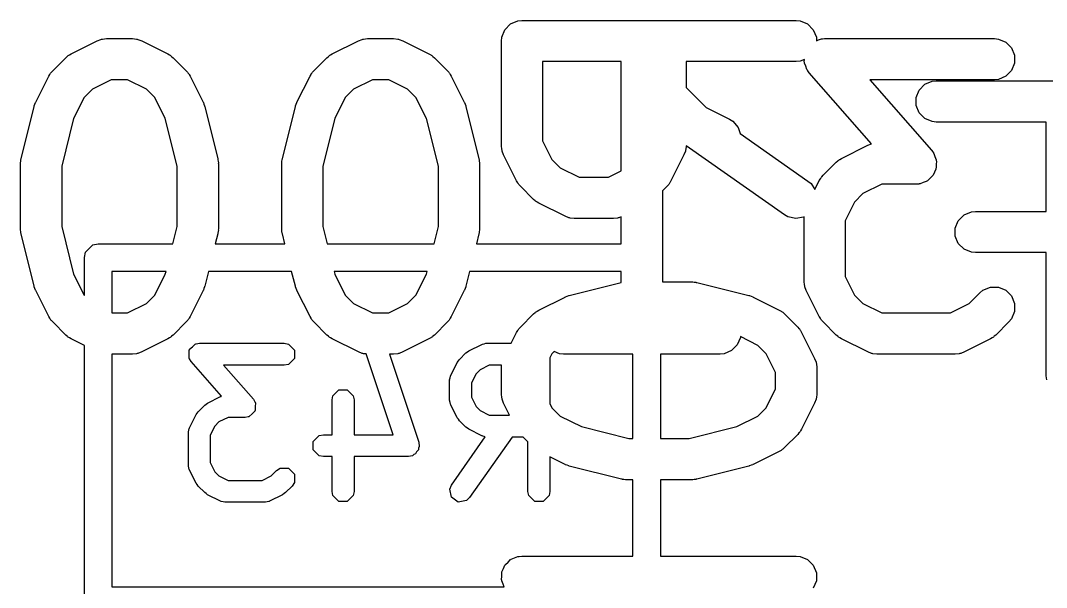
# Model space of a CAD drawing. Header units: inches. Extents: x -2.1 to 1.75, y 0.25 to 2.74.
# Drawn here: x 1.002 to 1.1493, y 0.7806 to 0.8619 of the extents above; entities that cross this region are included whole.
import ezdxf

# ---------------------------------------------------------------- set-up
doc = ezdxf.new("R2010")
doc.units = ezdxf.units.IN
doc.header["$MEASUREMENT"] = 0
doc.layers.add('BLACK', color=250, linetype='CONTINUOUS')

msp = doc.modelspace()

# ---------------------------------------------------------------- linework, layer by layer
at = {"layer": 'BLACK', "linetype": 'CONTINUOUS'}
for p, q in [((1.07233, 0.86144), (1.07339, 0.86188)), ((1.07339, 0.86188), (1.07397, 0.86193)), ((1.07397, 0.86193), (1.11334, 0.86193)), ((1.11334, 0.86193), (1.11392, 0.86188)), ((1.11392, 0.86188), (1.11498, 0.86144)), ((1.07107, 0.85956), (1.07151, 0.86062)), ((1.07151, 0.86062), (1.07233, 0.86144)), ((1.11498, 0.86144), (1.11579, 0.86062)), ((1.11579, 0.86062), (1.11624, 0.85956)), ((1.00924, 0.85715), (1.01299, 0.85903)), ((1.01299, 0.85903), (1.01353, 0.85923)), ((1.01353, 0.85923), (1.01363, 0.85924)), ((1.01363, 0.85924), (1.01373, 0.85928)), ((1.01373, 0.85928), (1.01431, 0.85934)), ((1.01431, 0.85934), (1.01806, 0.85934)), ((1.01806, 0.85934), (1.01863, 0.85928)), ((1.01863, 0.85928), (1.01873, 0.85924)), ((1.01873, 0.85924), (1.01884, 0.85923)), ((1.01884, 0.85923), (1.01938, 0.85903)), ((1.01938, 0.85903), (1.02313, 0.85715)), ((1.04673, 0.85715), (1.05048, 0.85903)), ((1.05048, 0.85903), (1.05102, 0.85923)), ((1.05102, 0.85923), (1.05113, 0.85924)), ((1.05113, 0.85924), (1.05123, 0.85928)), ((1.05123, 0.85928), (1.0518, 0.85934)), ((1.0518, 0.85934), (1.05555, 0.85934)), ((1.05555, 0.85934), (1.05613, 0.85928)), ((1.05613, 0.85928), (1.05623, 0.85924)), ((1.05623, 0.85924), (1.05633, 0.85923)), ((1.05633, 0.85923), (1.05687, 0.85903)), ((1.05687, 0.85903), (1.06062, 0.85715)), ((1.07102, 0.85898), (1.07107, 0.85956)), ((1.07102, 0.84398), (1.07102, 0.85898)), ((1.11624, 0.85956), (1.11624, 0.85904)), ((1.11624, 0.85904), (1.1164, 0.8591)), ((1.1164, 0.8591), (1.11684, 0.85928)), ((1.11684, 0.85928), (1.11698, 0.85929)), ((1.11698, 0.85929), (1.11704, 0.85931)), ((1.11704, 0.85931), (1.11712, 0.85931)), ((1.11712, 0.85931), (1.11742, 0.85934)), ((1.11742, 0.85934), (1.14179, 0.85934)), ((1.14179, 0.85934), (1.14237, 0.85928)), ((1.14237, 0.85928), (1.14343, 0.85884)), ((1.14343, 0.85884), (1.14425, 0.85803)), ((1.14425, 0.85803), (1.14469, 0.85696)), ((1.0066, 0.85472), (1.00847, 0.8566)), ((1.00847, 0.8566), (1.0087, 0.85678)), ((1.0087, 0.85678), (1.00875, 0.85684)), ((1.00875, 0.85684), (1.00884, 0.8569)), ((1.00884, 0.8569), (1.00892, 0.85697)), ((1.00892, 0.85697), (1.00899, 0.857)), ((1.00899, 0.857), (1.00924, 0.85715)), ((1.02313, 0.85715), (1.02338, 0.857)), ((1.02338, 0.857), (1.02345, 0.85697)), ((1.02345, 0.85697), (1.02353, 0.8569)), ((1.02353, 0.8569), (1.02362, 0.85684)), ((1.02362, 0.85684), (1.02367, 0.85678)), ((1.02367, 0.85678), (1.0239, 0.8566)), ((1.0239, 0.8566), (1.02577, 0.85472)), ((1.04409, 0.85472), (1.04597, 0.8566)), ((1.04597, 0.8566), (1.04619, 0.85678)), ((1.04619, 0.85678), (1.04624, 0.85684)), ((1.04624, 0.85684), (1.04633, 0.8569)), ((1.04633, 0.8569), (1.04641, 0.85697)), ((1.04641, 0.85697), (1.04649, 0.857)), ((1.04649, 0.857), (1.04673, 0.85715)), ((1.06062, 0.85715), (1.06087, 0.857)), ((1.06087, 0.857), (1.06094, 0.85697)), ((1.06094, 0.85697), (1.06102, 0.8569)), ((1.06102, 0.8569), (1.06111, 0.85684)), ((1.06111, 0.85684), (1.06116, 0.85678)), ((1.06116, 0.85678), (1.06139, 0.8566)), ((1.06139, 0.8566), (1.06327, 0.85472)), ((1.08822, 0.85603), (1.07692, 0.85603)), ((1.07692, 0.85603), (1.07692, 0.84468)), ((1.08822, 0.84035), (1.08822, 0.85603)), ((1.11334, 0.85603), (1.09754, 0.85603)), ((1.09754, 0.85603), (1.09754, 0.85232)), ((1.11392, 0.85608), (1.11334, 0.85603)), ((1.11451, 0.85633), (1.11392, 0.85608)), ((1.11449, 0.856), (1.11451, 0.85633)), ((1.11452, 0.85591), (1.11449, 0.856)), ((1.11452, 0.85581), (1.11452, 0.85591)), ((1.11471, 0.85537), (1.11452, 0.85581)), ((1.14469, 0.85581), (1.14425, 0.85474)), ((1.14469, 0.85696), (1.14469, 0.85581)), ((1.0062, 0.8542), (1.00623, 0.85428)), ((1.00623, 0.85428), (1.0063, 0.85436)), ((1.0063, 0.85436), (1.00635, 0.85445)), ((1.00635, 0.85445), (1.00641, 0.8545)), ((1.00641, 0.8545), (1.0066, 0.85472)), ((1.02577, 0.85472), (1.02596, 0.8545)), ((1.02596, 0.8545), (1.02601, 0.85445)), ((1.02601, 0.85445), (1.02607, 0.85436)), ((1.02607, 0.85436), (1.02614, 0.85428)), ((1.02614, 0.85428), (1.02617, 0.8542)), ((1.04369, 0.8542), (1.04372, 0.85428)), ((1.04372, 0.85428), (1.04379, 0.85436)), ((1.04379, 0.85436), (1.04385, 0.85445)), ((1.04385, 0.85445), (1.04391, 0.8545)), ((1.04391, 0.8545), (1.04409, 0.85472)), ((1.06327, 0.85472), (1.06345, 0.8545)), ((1.06345, 0.8545), (1.06351, 0.85445)), ((1.06351, 0.85445), (1.06357, 0.85436)), ((1.06357, 0.85436), (1.06363, 0.85428)), ((1.06363, 0.85428), (1.06366, 0.8542)), ((1.11486, 0.85491), (1.11471, 0.85537)), ((1.11494, 0.8548), (1.11486, 0.85491)), ((1.11497, 0.85474), (1.11494, 0.8548)), ((1.11502, 0.85469), (1.11497, 0.85474)), ((1.1152, 0.85444), (1.11502, 0.85469)), ((1.12413, 0.84423), (1.1152, 0.85444)), ((1.14425, 0.85474), (1.14343, 0.85393)), ((1.00417, 0.85021), (1.00604, 0.85396)), ((1.00604, 0.85396), (1.0062, 0.8542)), ((1.01501, 0.85343), (1.01231, 0.85208)), ((1.01736, 0.85343), (1.01501, 0.85343)), ((1.02006, 0.85208), (1.01736, 0.85343)), ((1.02617, 0.8542), (1.02632, 0.85396)), ((1.02632, 0.85396), (1.0282, 0.85021)), ((1.04166, 0.85021), (1.04354, 0.85396)), ((1.04354, 0.85396), (1.04369, 0.8542)), ((1.0525, 0.85343), (1.0498, 0.85208)), ((1.05486, 0.85343), (1.0525, 0.85343)), ((1.05755, 0.85208), (1.05486, 0.85343)), ((1.06366, 0.8542), (1.06382, 0.85396)), ((1.06382, 0.85396), (1.06569, 0.85021)), ((1.14179, 0.85343), (1.12393, 0.85343)), ((1.12393, 0.85343), (1.13277, 0.84333)), ((1.13181, 0.85278), (1.13287, 0.85322)), ((1.13287, 0.85322), (1.13345, 0.85327)), ((1.13345, 0.85327), (1.15219, 0.85327)), ((1.14237, 0.85349), (1.14179, 0.85343)), ((1.14343, 0.85393), (1.14237, 0.85349)), ((1.01231, 0.85208), (1.01111, 0.85089)), ((1.02126, 0.85089), (1.02006, 0.85208)), ((1.0498, 0.85208), (1.04861, 0.85089)), ((1.05875, 0.85089), (1.05755, 0.85208)), ((1.09754, 0.85232), (1.10042, 0.84944)), ((1.13055, 0.8509), (1.13099, 0.85196)), ((1.13099, 0.85196), (1.13181, 0.85278)), ((1.00396, 0.84967), (1.00405, 0.84991)), ((1.00405, 0.84991), (1.00414, 0.85015)), ((1.00414, 0.85015), (1.00415, 0.85016)), ((1.00415, 0.85016), (1.00417, 0.85021)), ((1.01111, 0.85089), (1.0096, 0.84786)), ((1.02277, 0.84786), (1.02126, 0.85089)), ((1.0282, 0.85021), (1.02821, 0.85016)), ((1.02821, 0.85016), (1.02823, 0.85015)), ((1.02823, 0.85015), (1.02831, 0.84991)), ((1.02831, 0.84991), (1.0284, 0.84967)), ((1.04146, 0.84967), (1.04155, 0.84991)), ((1.04155, 0.84991), (1.04163, 0.85015)), ((1.04163, 0.85015), (1.04165, 0.85016)), ((1.04165, 0.85016), (1.04166, 0.85021)), ((1.04861, 0.85089), (1.04709, 0.84786)), ((1.06027, 0.84786), (1.05875, 0.85089)), ((1.06569, 0.85021), (1.06571, 0.85016)), ((1.06571, 0.85016), (1.06572, 0.85015)), ((1.06572, 0.85015), (1.06581, 0.84991)), ((1.06581, 0.84991), (1.0659, 0.84967)), ((1.13055, 0.84975), (1.13055, 0.8509)), ((1.00207, 0.8421), (1.00394, 0.8496)), ((1.00394, 0.8496), (1.00396, 0.84964)), ((1.00396, 0.84964), (1.00396, 0.84967)), ((1.0284, 0.84967), (1.02841, 0.84964)), ((1.02841, 0.84964), (1.02842, 0.8496)), ((1.02842, 0.8496), (1.0303, 0.8421)), ((1.03957, 0.8421), (1.04144, 0.8496)), ((1.04144, 0.8496), (1.04146, 0.84964)), ((1.04146, 0.84964), (1.04146, 0.84967)), ((1.0659, 0.84967), (1.0659, 0.84964)), ((1.0659, 0.84964), (1.06592, 0.8496)), ((1.06592, 0.8496), (1.06779, 0.8421)), ((1.10042, 0.84944), (1.10374, 0.84778)), ((1.13099, 0.84868), (1.13055, 0.84975)), ((1.13181, 0.84787), (1.13099, 0.84868)), ((1.0096, 0.84786), (1.00789, 0.84102)), ((1.02448, 0.84102), (1.02277, 0.84786)), ((1.04709, 0.84786), (1.04538, 0.84102)), ((1.06197, 0.84102), (1.06027, 0.84786)), ((1.10374, 0.84778), (1.10423, 0.84747)), ((1.10423, 0.84747), (1.10499, 0.8466)), ((1.13287, 0.84743), (1.13181, 0.84787)), ((1.13345, 0.84737), (1.13287, 0.84743)), ((1.14924, 0.84737), (1.13345, 0.84737)), ((1.14924, 0.83453), (1.14924, 0.84737)), ((1.10499, 0.8466), (1.10528, 0.84573)), ((1.10528, 0.84573), (1.11503, 0.8389)), ((1.07107, 0.84341), (1.07102, 0.84398)), ((1.07692, 0.84468), (1.07827, 0.84198)), ((1.11985, 0.84215), (1.1236, 0.84403)), ((1.1236, 0.84403), (1.12413, 0.84423)), ((1.07111, 0.84331), (1.07107, 0.84341)), ((1.07112, 0.8432), (1.07111, 0.84331)), ((1.07133, 0.84266), (1.07112, 0.8432)), ((1.0732, 0.83891), (1.07133, 0.84266)), ((1.09723, 0.84266), (1.09536, 0.83891)), ((1.09744, 0.8432), (1.09723, 0.84266)), ((1.09745, 0.84331), (1.09744, 0.8432)), ((1.09749, 0.84341), (1.09745, 0.84331)), ((1.09754, 0.84394), (1.09749, 0.84341)), ((1.11165, 0.83406), (1.09754, 0.84394)), ((1.13277, 0.84333), (1.13294, 0.84308)), ((1.13294, 0.84308), (1.133, 0.84303)), ((1.133, 0.84303), (1.13302, 0.84298)), ((1.13302, 0.84298), (1.1331, 0.84286)), ((1.1331, 0.84286), (1.13326, 0.84241)), ((1.00198, 0.84139), (1.00199, 0.84149)), ((1.00198, 0.83201), (1.00198, 0.84139)), ((1.00199, 0.84153), (1.00202, 0.84175)), ((1.00199, 0.84149), (1.00199, 0.84153)), ((1.00202, 0.84175), (1.00204, 0.84196)), ((1.00204, 0.84196), (1.00205, 0.842)), ((1.00205, 0.842), (1.00207, 0.8421)), ((1.00789, 0.84102), (1.00789, 0.83238)), ((1.02448, 0.83238), (1.02448, 0.84102)), ((1.0303, 0.8421), (1.03031, 0.842)), ((1.03031, 0.842), (1.03033, 0.84196)), ((1.03033, 0.84196), (1.03035, 0.84175)), ((1.03035, 0.84175), (1.03038, 0.84153)), ((1.03038, 0.84153), (1.03037, 0.84149)), ((1.03037, 0.84149), (1.03038, 0.84139)), ((1.03038, 0.84139), (1.03038, 0.83201)), ((1.03948, 0.84153), (1.03951, 0.84175)), ((1.03949, 0.84149), (1.03948, 0.84153)), ((1.03948, 0.84139), (1.03949, 0.84149)), ((1.03948, 0.83201), (1.03948, 0.84139)), ((1.03951, 0.84175), (1.03953, 0.84196)), ((1.03953, 0.84196), (1.03955, 0.842)), ((1.03955, 0.842), (1.03957, 0.8421)), ((1.04538, 0.84102), (1.04538, 0.83238)), ((1.06197, 0.83238), (1.06197, 0.84102)), ((1.06779, 0.8421), (1.06781, 0.842)), ((1.06781, 0.842), (1.06782, 0.84196)), ((1.06782, 0.84196), (1.06784, 0.84175)), ((1.06784, 0.84175), (1.06788, 0.84153)), ((1.06788, 0.84153), (1.06787, 0.84149)), ((1.06787, 0.84149), (1.06788, 0.84139)), ((1.06788, 0.84139), (1.06788, 0.83201)), ((1.07827, 0.84198), (1.07947, 0.84078)), ((1.11721, 0.83973), (1.11908, 0.8416)), ((1.11908, 0.8416), (1.11931, 0.84179)), ((1.11931, 0.84179), (1.11936, 0.84184)), ((1.11936, 0.84184), (1.11945, 0.8419)), ((1.11945, 0.8419), (1.11953, 0.84197)), ((1.11953, 0.84197), (1.1196, 0.842)), ((1.1196, 0.842), (1.11985, 0.84215)), ((1.13326, 0.84241), (1.13344, 0.84196)), ((1.13344, 0.84196), (1.13344, 0.84186)), ((1.13344, 0.84186), (1.13347, 0.84177)), ((1.13347, 0.84177), (1.13344, 0.84129)), ((1.13344, 0.84129), (1.13344, 0.84081)), ((1.07947, 0.84078), (1.08217, 0.83944)), ((1.0864, 0.83944), (1.08822, 0.84035)), ((1.11702, 0.8395), (1.11721, 0.83973)), ((1.13288, 0.83959), (1.13252, 0.83927)), ((1.13293, 0.83968), (1.13288, 0.83959)), ((1.133, 0.83975), (1.13293, 0.83968)), ((1.13318, 0.84019), (1.133, 0.83975)), ((1.13339, 0.84062), (1.13318, 0.84019)), ((1.1334, 0.84072), (1.13339, 0.84062)), ((1.13344, 0.84081), (1.1334, 0.84072)), ((1.07336, 0.83866), (1.0732, 0.83891)), ((1.07339, 0.83859), (1.07336, 0.83866)), ((1.07346, 0.83851), (1.07339, 0.83859)), ((1.07351, 0.83842), (1.07346, 0.83851)), ((1.07357, 0.83837), (1.07351, 0.83842)), ((1.07376, 0.83814), (1.07357, 0.83837)), ((1.07563, 0.83627), (1.07376, 0.83814)), ((1.08217, 0.83944), (1.0864, 0.83944)), ((1.0948, 0.83814), (1.09413, 0.83747)), ((1.09499, 0.83837), (1.0948, 0.83814)), ((1.09505, 0.83842), (1.09499, 0.83837)), ((1.09511, 0.83851), (1.09505, 0.83842)), ((1.09517, 0.83859), (1.09511, 0.83851)), ((1.0952, 0.83866), (1.09517, 0.83859)), ((1.09536, 0.83891), (1.0952, 0.83866)), ((1.11503, 0.8389), (1.11547, 0.83853)), ((1.11547, 0.83853), (1.11601, 0.83768)), ((1.11601, 0.83768), (1.11665, 0.83896)), ((1.11665, 0.83896), (1.11681, 0.83921)), ((1.11681, 0.83921), (1.11684, 0.83928)), ((1.11684, 0.83928), (1.11691, 0.83936)), ((1.11691, 0.83936), (1.11696, 0.83945)), ((1.11696, 0.83945), (1.11702, 0.8395)), ((1.12562, 0.83843), (1.12292, 0.83709)), ((1.13054, 0.83843), (1.12562, 0.83843)), ((1.13085, 0.83846), (1.13054, 0.83843)), ((1.13093, 0.83846), (1.13085, 0.83846)), ((1.13098, 0.83848), (1.13093, 0.83846)), ((1.13112, 0.83849), (1.13098, 0.83848)), ((1.13156, 0.83867), (1.13112, 0.83849)), ((1.13202, 0.83883), (1.13156, 0.83867)), ((1.13209, 0.83889), (1.13202, 0.83883)), ((1.13218, 0.83893), (1.13209, 0.83889)), ((1.13252, 0.83927), (1.13218, 0.83893)), ((1.09413, 0.83747), (1.09413, 0.82444)), ((1.12292, 0.83709), (1.12172, 0.83589)), ((1.07586, 0.83608), (1.07563, 0.83627)), ((1.07591, 0.83603), (1.07586, 0.83608)), ((1.076, 0.83597), (1.07591, 0.83603)), ((1.07608, 0.8359), (1.076, 0.83597)), ((1.07615, 0.83587), (1.07608, 0.8359)), ((1.0764, 0.83572), (1.07615, 0.83587)), ((1.08015, 0.83384), (1.0764, 0.83572)), ((1.12172, 0.83589), (1.12037, 0.83319)), ((1.08069, 0.83364), (1.08015, 0.83384)), ((1.08822, 0.83377), (1.08787, 0.83364)), ((1.08822, 0.82988), (1.08822, 0.83377)), ((1.11215, 0.83378), (1.11165, 0.83406)), ((1.11328, 0.83353), (1.11215, 0.83378)), ((1.11441, 0.83373), (1.11328, 0.83353)), ((1.11447, 0.83377), (1.11441, 0.83373)), ((1.11447, 0.82451), (1.11447, 0.83377)), ((1.13661, 0.83321), (1.13743, 0.83403)), ((1.13743, 0.83403), (1.13849, 0.83447)), ((1.13849, 0.83447), (1.13907, 0.83453)), ((1.13907, 0.83453), (1.14924, 0.83453)), ((1.00789, 0.83238), (1.0096, 0.82554)), ((1.02386, 0.82988), (1.02448, 0.83238)), ((1.04538, 0.83238), (1.04601, 0.82988)), ((1.06135, 0.82988), (1.06197, 0.83238)), ((1.08079, 0.83363), (1.08069, 0.83364)), ((1.08089, 0.83359), (1.08079, 0.83363)), ((1.08147, 0.83353), (1.08089, 0.83359)), ((1.08709, 0.83353), (1.08147, 0.83353)), ((1.08767, 0.83359), (1.08709, 0.83353)), ((1.08777, 0.83363), (1.08767, 0.83359)), ((1.08787, 0.83364), (1.08777, 0.83363)), ((1.12037, 0.83319), (1.12037, 0.82521)), ((1.13617, 0.83215), (1.13661, 0.83321)), ((1.00199, 0.83191), (1.00198, 0.83201)), ((1.00199, 0.83187), (1.00199, 0.83191)), ((1.00202, 0.83165), (1.00199, 0.83187)), ((1.00204, 0.83144), (1.00202, 0.83165)), ((1.00205, 0.8314), (1.00204, 0.83144)), ((1.00207, 0.8313), (1.00205, 0.8314)), ((1.00394, 0.8238), (1.00207, 0.8313)), ((1.0303, 0.8313), (1.02994, 0.82988)), ((1.03031, 0.8314), (1.0303, 0.8313)), ((1.03033, 0.83144), (1.03031, 0.8314)), ((1.03035, 0.83165), (1.03033, 0.83144)), ((1.03038, 0.83187), (1.03035, 0.83165)), ((1.03038, 0.83201), (1.03037, 0.83191)), ((1.03037, 0.83191), (1.03038, 0.83187)), ((1.03949, 0.83191), (1.03948, 0.83201)), ((1.03948, 0.83187), (1.03949, 0.83191)), ((1.03951, 0.83165), (1.03948, 0.83187)), ((1.03953, 0.83144), (1.03951, 0.83165)), ((1.03955, 0.8314), (1.03953, 0.83144)), ((1.03957, 0.8313), (1.03955, 0.8314)), ((1.03992, 0.82988), (1.03957, 0.8313)), ((1.06779, 0.8313), (1.06744, 0.82988)), ((1.06781, 0.8314), (1.06779, 0.8313)), ((1.06782, 0.83144), (1.06781, 0.8314)), ((1.06784, 0.83165), (1.06782, 0.83144)), ((1.06788, 0.83187), (1.06784, 0.83165)), ((1.06788, 0.83201), (1.06787, 0.83191)), ((1.06787, 0.83191), (1.06788, 0.83187)), ((1.13617, 0.831), (1.13617, 0.83215)), ((1.13661, 0.82993), (1.13617, 0.831)), ((1.01131, 0.82867), (1.01238, 0.82973)), ((1.01238, 0.82973), (1.01313, 0.82988)), ((1.01313, 0.82988), (1.02386, 0.82988)), ((1.02994, 0.82988), (1.03992, 0.82988)), ((1.04601, 0.82988), (1.06135, 0.82988)), ((1.06744, 0.82988), (1.08822, 0.82988)), ((1.13743, 0.82912), (1.13661, 0.82993)), ((1.01116, 0.82791), (1.01131, 0.82867)), ((1.01116, 0.82246), (1.01116, 0.82791)), ((1.13849, 0.82868), (1.13743, 0.82912)), ((1.13907, 0.82862), (1.13849, 0.82868)), ((1.14924, 0.82862), (1.13907, 0.82862)), ((1.14924, 0.81095), (1.14924, 0.82862)), ((1.0096, 0.82554), (1.01111, 0.82251)), ((1.0151, 0.82594), (1.0151, 0.81997)), ((1.02287, 0.82594), (1.0151, 0.82594)), ((1.02126, 0.82251), (1.02277, 0.82554)), ((1.02277, 0.82554), (1.02287, 0.82594)), ((1.02896, 0.82594), (1.02842, 0.8238)), ((1.0409, 0.82594), (1.02896, 0.82594)), ((1.04144, 0.8238), (1.0409, 0.82594)), ((1.04699, 0.82594), (1.04709, 0.82554)), ((1.06037, 0.82594), (1.04699, 0.82594)), ((1.04709, 0.82554), (1.04861, 0.82251)), ((1.05875, 0.82251), (1.06027, 0.82554)), ((1.06027, 0.82554), (1.06037, 0.82594)), ((1.06645, 0.82594), (1.06592, 0.8238)), ((1.08822, 0.82594), (1.06645, 0.82594)), ((1.08822, 0.82434), (1.08822, 0.82594)), ((1.12037, 0.82521), (1.12172, 0.82251)), ((1.00396, 0.82376), (1.00394, 0.8238)), ((1.00396, 0.82373), (1.00396, 0.82376)), ((1.00405, 0.82349), (1.00396, 0.82373)), ((1.00414, 0.82325), (1.00405, 0.82349)), ((1.02831, 0.82349), (1.02823, 0.82325)), ((1.0284, 0.82373), (1.02831, 0.82349)), ((1.02841, 0.82376), (1.0284, 0.82373)), ((1.02842, 0.8238), (1.02841, 0.82376)), ((1.04146, 0.82376), (1.04144, 0.8238)), ((1.04146, 0.82373), (1.04146, 0.82376)), ((1.04155, 0.82349), (1.04146, 0.82373)), ((1.04163, 0.82325), (1.04155, 0.82349)), ((1.06581, 0.82349), (1.06572, 0.82325)), ((1.0659, 0.82373), (1.06581, 0.82349)), ((1.06592, 0.8238), (1.0659, 0.82376)), ((1.0659, 0.82376), (1.0659, 0.82373)), ((1.08075, 0.82247), (1.08822, 0.82434)), ((1.09413, 0.82444), (1.09834, 0.82444)), ((1.09834, 0.82444), (1.09844, 0.82443)), ((1.09844, 0.82443), (1.09848, 0.82443)), ((1.09848, 0.82443), (1.0987, 0.8244)), ((1.0987, 0.8244), (1.09892, 0.82438)), ((1.09892, 0.82438), (1.09896, 0.82436)), ((1.09896, 0.82436), (1.09906, 0.82435)), ((1.09906, 0.82435), (1.10656, 0.82247)), ((1.11452, 0.82394), (1.11447, 0.82451)), ((1.11456, 0.82384), (1.11452, 0.82394)), ((1.11457, 0.82373), (1.11456, 0.82384)), ((1.11478, 0.82319), (1.11457, 0.82373)), ((1.14015, 0.82322), (1.14122, 0.82366)), ((1.14122, 0.82366), (1.14237, 0.82366)), ((1.14237, 0.82366), (1.14343, 0.82322)), ((1.00415, 0.82324), (1.00414, 0.82325)), ((1.00417, 0.82319), (1.00415, 0.82324)), ((1.00604, 0.81944), (1.00417, 0.82319)), ((1.01111, 0.82251), (1.01116, 0.82246)), ((1.02006, 0.82132), (1.02126, 0.82251)), ((1.0282, 0.82319), (1.02632, 0.81944)), ((1.02821, 0.82324), (1.0282, 0.82319)), ((1.02823, 0.82325), (1.02821, 0.82324)), ((1.04165, 0.82324), (1.04163, 0.82325)), ((1.04166, 0.82319), (1.04165, 0.82324)), ((1.04354, 0.81944), (1.04166, 0.82319)), ((1.04861, 0.82251), (1.0498, 0.82132)), ((1.05755, 0.82132), (1.05875, 0.82251)), ((1.06569, 0.82319), (1.06382, 0.81944)), ((1.06571, 0.82324), (1.06569, 0.82319)), ((1.06572, 0.82325), (1.06571, 0.82324)), ((1.0764, 0.82038), (1.08015, 0.82225)), ((1.08015, 0.82225), (1.08019, 0.82227)), ((1.08019, 0.82227), (1.08021, 0.82228)), ((1.08021, 0.82228), (1.08045, 0.82237)), ((1.08045, 0.82237), (1.08069, 0.82246)), ((1.08069, 0.82246), (1.08071, 0.82246)), ((1.08071, 0.82246), (1.08075, 0.82247)), ((1.10656, 0.82247), (1.1066, 0.82246)), ((1.1066, 0.82246), (1.10662, 0.82246)), ((1.10662, 0.82246), (1.10686, 0.82237)), ((1.10686, 0.82237), (1.1071, 0.82228)), ((1.1071, 0.82228), (1.10712, 0.82227)), ((1.10712, 0.82227), (1.10716, 0.82225)), ((1.10716, 0.82225), (1.11091, 0.82038)), ((1.11665, 0.81944), (1.11478, 0.82319)), ((1.12172, 0.82251), (1.12292, 0.82132)), ((1.13817, 0.82132), (1.1397, 0.82285)), ((1.1397, 0.82285), (1.14015, 0.82322)), ((1.14343, 0.82322), (1.14425, 0.82241)), ((1.14425, 0.82241), (1.14469, 0.82134)), ((1.01736, 0.81997), (1.02006, 0.82132)), ((1.0498, 0.82132), (1.0525, 0.81997)), ((1.05486, 0.81997), (1.05755, 0.82132)), ((1.12292, 0.82132), (1.12562, 0.81997)), ((1.13547, 0.81997), (1.13817, 0.82132)), ((1.14469, 0.82134), (1.14469, 0.82019)), ((1.0062, 0.8192), (1.00604, 0.81944)), ((1.00623, 0.81912), (1.0062, 0.8192)), ((1.0063, 0.81904), (1.00623, 0.81912)), ((1.00635, 0.81895), (1.0063, 0.81904)), ((1.00641, 0.8189), (1.00635, 0.81895)), ((1.0151, 0.81997), (1.01736, 0.81997)), ((1.02601, 0.81895), (1.02596, 0.8189)), ((1.02607, 0.81904), (1.02601, 0.81895)), ((1.02614, 0.81912), (1.02607, 0.81904)), ((1.02617, 0.8192), (1.02614, 0.81912)), ((1.02632, 0.81944), (1.02617, 0.8192)), ((1.04369, 0.8192), (1.04354, 0.81944)), ((1.04372, 0.81912), (1.04369, 0.8192)), ((1.04379, 0.81904), (1.04372, 0.81912)), ((1.04385, 0.81895), (1.04379, 0.81904)), ((1.04391, 0.8189), (1.04385, 0.81895)), ((1.0525, 0.81997), (1.05486, 0.81997)), ((1.06351, 0.81895), (1.06345, 0.8189)), ((1.06357, 0.81904), (1.06351, 0.81895)), ((1.06363, 0.81912), (1.06357, 0.81904)), ((1.06366, 0.8192), (1.06363, 0.81912)), ((1.06382, 0.81944), (1.06366, 0.8192)), ((1.07376, 0.81795), (1.07563, 0.81982)), ((1.07563, 0.81982), (1.07586, 0.82001)), ((1.07586, 0.82001), (1.07591, 0.82007)), ((1.07591, 0.82007), (1.076, 0.82012)), ((1.076, 0.82012), (1.07608, 0.82019)), ((1.07608, 0.82019), (1.07615, 0.82022)), ((1.07615, 0.82022), (1.0764, 0.82038)), ((1.11091, 0.82038), (1.11116, 0.82022)), ((1.11116, 0.82022), (1.11123, 0.82019)), ((1.11123, 0.82019), (1.11131, 0.82012)), ((1.11131, 0.82012), (1.1114, 0.82007)), ((1.1114, 0.82007), (1.11145, 0.82001)), ((1.11145, 0.82001), (1.11168, 0.81982)), ((1.11168, 0.81982), (1.11355, 0.81795)), ((1.11681, 0.8192), (1.11665, 0.81944)), ((1.11684, 0.81912), (1.11681, 0.8192)), ((1.11691, 0.81904), (1.11684, 0.81912)), ((1.11696, 0.81895), (1.11691, 0.81904)), ((1.11702, 0.8189), (1.11696, 0.81895)), ((1.12562, 0.81997), (1.13547, 0.81997)), ((1.14425, 0.81912), (1.14388, 0.81868)), ((1.14469, 0.82019), (1.14425, 0.81912)), ((1.0066, 0.81868), (1.00641, 0.8189)), ((1.00847, 0.8168), (1.0066, 0.81868)), ((1.02577, 0.81868), (1.0239, 0.8168)), ((1.02596, 0.8189), (1.02577, 0.81868)), ((1.04409, 0.81868), (1.04391, 0.8189)), ((1.04597, 0.8168), (1.04409, 0.81868)), ((1.06327, 0.81868), (1.06139, 0.8168)), ((1.06345, 0.8189), (1.06327, 0.81868)), ((1.07336, 0.81743), (1.07339, 0.8175)), ((1.07339, 0.8175), (1.07346, 0.81758)), ((1.07346, 0.81758), (1.07351, 0.81767)), ((1.07351, 0.81767), (1.07357, 0.81772)), ((1.07357, 0.81772), (1.07376, 0.81795)), ((1.11355, 0.81795), (1.11374, 0.81772)), ((1.11374, 0.81772), (1.1138, 0.81767)), ((1.1138, 0.81767), (1.11385, 0.81758)), ((1.11385, 0.81758), (1.11392, 0.8175)), ((1.11392, 0.8175), (1.11395, 0.81743)), ((1.11721, 0.81868), (1.11702, 0.8189)), ((1.11908, 0.8168), (1.11721, 0.81868)), ((1.14388, 0.81868), (1.14201, 0.8168)), ((1.0087, 0.81662), (1.00847, 0.8168)), ((1.00875, 0.81656), (1.0087, 0.81662)), ((1.00884, 0.8165), (1.00875, 0.81656)), ((1.00892, 0.81643), (1.00884, 0.8165)), ((1.00899, 0.8164), (1.00892, 0.81643)), ((1.00924, 0.81625), (1.00899, 0.8164)), ((1.01116, 0.81529), (1.00924, 0.81625)), ((1.02313, 0.81625), (1.01938, 0.81437)), ((1.02338, 0.8164), (1.02313, 0.81625)), ((1.02345, 0.81643), (1.02338, 0.8164)), ((1.02353, 0.8165), (1.02345, 0.81643)), ((1.02362, 0.81656), (1.02353, 0.8165)), ((1.02367, 0.81662), (1.02362, 0.81656)), ((1.0239, 0.8168), (1.02367, 0.81662)), ((1.04619, 0.81662), (1.04597, 0.8168)), ((1.04624, 0.81656), (1.04619, 0.81662)), ((1.04633, 0.8165), (1.04624, 0.81656)), ((1.04641, 0.81643), (1.04633, 0.8165)), ((1.04649, 0.8164), (1.04641, 0.81643)), ((1.04673, 0.81625), (1.04649, 0.8164)), ((1.05048, 0.81437), (1.04673, 0.81625)), ((1.06062, 0.81625), (1.05687, 0.81437)), ((1.06087, 0.8164), (1.06062, 0.81625)), ((1.06094, 0.81643), (1.06087, 0.8164)), ((1.06102, 0.8165), (1.06094, 0.81643)), ((1.06111, 0.81656), (1.06102, 0.8165)), ((1.06116, 0.81662), (1.06111, 0.81656)), ((1.06139, 0.8168), (1.06116, 0.81662)), ((1.07242, 0.81562), (1.0732, 0.81718)), ((1.0732, 0.81718), (1.07336, 0.81743)), ((1.10532, 0.81644), (1.10488, 0.81537)), ((1.10784, 0.81531), (1.10532, 0.81657)), ((1.10532, 0.81657), (1.10532, 0.81644)), ((1.11395, 0.81743), (1.11411, 0.81718)), ((1.11411, 0.81718), (1.11598, 0.81343)), ((1.11931, 0.81662), (1.11908, 0.8168)), ((1.11936, 0.81656), (1.11931, 0.81662)), ((1.11945, 0.8165), (1.11936, 0.81656)), ((1.11953, 0.81643), (1.11945, 0.8165)), ((1.1196, 0.8164), (1.11953, 0.81643)), ((1.11985, 0.81625), (1.1196, 0.8164)), ((1.1236, 0.81437), (1.11985, 0.81625)), ((1.14124, 0.81625), (1.13749, 0.81437)), ((1.14149, 0.8164), (1.14124, 0.81625)), ((1.14156, 0.81643), (1.14149, 0.8164)), ((1.14164, 0.8165), (1.14156, 0.81643)), ((1.14173, 0.81656), (1.14164, 0.8165)), ((1.14178, 0.81662), (1.14173, 0.81656)), ((1.14201, 0.8168), (1.14178, 0.81662)), ((1.01116, 0.7787), (1.01116, 0.81529)), ((1.0262, 0.81465), (1.02624, 0.81469)), ((1.0262, 0.8141), (1.0262, 0.81465)), ((1.02624, 0.81469), (1.02625, 0.81475)), ((1.02625, 0.81475), (1.02666, 0.81511)), ((1.02666, 0.81511), (1.02706, 0.8155)), ((1.02706, 0.8155), (1.02713, 0.81552)), ((1.02713, 0.81552), (1.02715, 0.81554)), ((1.02715, 0.81554), (1.02722, 0.81554)), ((1.02722, 0.81554), (1.02766, 0.81562)), ((1.02766, 0.81562), (1.03985, 0.81562)), ((1.03985, 0.81562), (1.04045, 0.8155)), ((1.04045, 0.8155), (1.0413, 0.81465)), ((1.0413, 0.81465), (1.0413, 0.81345)), ((1.06613, 0.81437), (1.06633, 0.81452)), ((1.06633, 0.81452), (1.0682, 0.81546)), ((1.0682, 0.81546), (1.06828, 0.81548)), ((1.06828, 0.81548), (1.0683, 0.8155)), ((1.0683, 0.8155), (1.06855, 0.81555)), ((1.06855, 0.81555), (1.06879, 0.81562)), ((1.06879, 0.81562), (1.06883, 0.81561)), ((1.06883, 0.81561), (1.0689, 0.81562)), ((1.0689, 0.81562), (1.07242, 0.81562)), ((1.10406, 0.81456), (1.103, 0.81412)), ((1.10488, 0.81537), (1.10406, 0.81456)), ((1.10904, 0.81411), (1.10784, 0.81531)), ((1.01806, 0.81406), (1.0151, 0.81406)), ((1.0151, 0.81406), (1.0151, 0.78067)), ((1.01863, 0.81412), (1.01806, 0.81406)), ((1.01873, 0.81416), (1.01863, 0.81412)), ((1.01884, 0.81417), (1.01873, 0.81416)), ((1.01938, 0.81437), (1.01884, 0.81417)), ((1.02617, 0.81354), (1.0262, 0.8141)), ((1.0262, 0.81348), (1.02617, 0.81354)), ((1.0262, 0.81345), (1.0262, 0.81348)), ((1.02625, 0.8134), (1.0262, 0.81345)), ((1.02647, 0.81301), (1.02625, 0.8134)), ((1.0413, 0.81345), (1.04045, 0.81259)), ((1.05102, 0.81417), (1.05048, 0.81437)), ((1.05113, 0.81416), (1.05102, 0.81417)), ((1.05123, 0.81412), (1.05113, 0.81416)), ((1.05161, 0.81408), (1.05123, 0.81412)), ((1.05547, 0.8025), (1.05161, 0.81408)), ((1.05555, 0.81406), (1.05494, 0.81406)), ((1.05494, 0.81406), (1.05915, 0.80142)), ((1.05613, 0.81412), (1.05555, 0.81406)), ((1.05623, 0.81416), (1.05613, 0.81412)), ((1.05633, 0.81417), (1.05623, 0.81416)), ((1.05687, 0.81437), (1.05633, 0.81417)), ((1.06468, 0.81288), (1.06484, 0.81308)), ((1.06484, 0.81308), (1.06498, 0.81329)), ((1.06498, 0.81329), (1.06592, 0.81423)), ((1.06592, 0.81423), (1.06613, 0.81437)), ((1.07827, 0.81411), (1.07798, 0.81353)), ((1.07798, 0.81353), (1.07798, 0.80695)), ((1.07859, 0.81443), (1.07827, 0.81411)), ((1.07935, 0.81412), (1.07859, 0.81443)), ((1.07993, 0.81406), (1.07935, 0.81412)), ((1.0899, 0.81406), (1.07993, 0.81406)), ((1.0899, 0.80194), (1.0899, 0.81406)), ((1.10242, 0.81406), (1.09384, 0.81406)), ((1.09384, 0.81406), (1.09384, 0.80194)), ((1.103, 0.81412), (1.10242, 0.81406)), ((1.11039, 0.81141), (1.10904, 0.81411)), ((1.11598, 0.81343), (1.11619, 0.81289)), ((1.12414, 0.81417), (1.1236, 0.81437)), ((1.12425, 0.81416), (1.12414, 0.81417)), ((1.12434, 0.81412), (1.12425, 0.81416)), ((1.12492, 0.81406), (1.12434, 0.81412)), ((1.13617, 0.81406), (1.12492, 0.81406)), ((1.13674, 0.81412), (1.13617, 0.81406)), ((1.13684, 0.81416), (1.13674, 0.81412)), ((1.13695, 0.81417), (1.13684, 0.81416)), ((1.13749, 0.81437), (1.13695, 0.81417)), ((1.03085, 0.80801), (1.02647, 0.81301)), ((1.03985, 0.81247), (1.03113, 0.81247)), ((1.03113, 0.81247), (1.03541, 0.80759)), ((1.04045, 0.81259), (1.03985, 0.81247)), ((1.06375, 0.811), (1.06468, 0.81288)), ((1.06796, 0.81182), (1.06739, 0.81124)), ((1.06928, 0.81247), (1.06796, 0.81182)), ((1.07105, 0.81247), (1.06928, 0.81247)), ((1.07102, 0.81211), (1.07105, 0.81247)), ((1.07102, 0.80836), (1.07102, 0.81211)), ((1.11619, 0.81289), (1.11619, 0.81279)), ((1.11619, 0.81279), (1.11624, 0.81269)), ((1.11624, 0.81269), (1.11629, 0.81211)), ((1.11629, 0.81211), (1.11629, 0.80836)), ((1.06358, 0.81041), (1.06365, 0.81065)), ((1.0636, 0.81038), (1.06358, 0.81041)), ((1.06358, 0.8103), (1.0636, 0.81038)), ((1.06358, 0.80749), (1.06358, 0.8103)), ((1.06365, 0.81065), (1.0637, 0.8109)), ((1.0637, 0.8109), (1.06373, 0.81093)), ((1.06373, 0.81093), (1.06375, 0.811)), ((1.06739, 0.81124), (1.06673, 0.80993)), ((1.11039, 0.80906), (1.11039, 0.81141)), ((1.1493, 0.81038), (1.14924, 0.81095)), ((1.04683, 0.80809), (1.04768, 0.80894)), ((1.04768, 0.80894), (1.04888, 0.80894)), ((1.04888, 0.80894), (1.04974, 0.80809)), ((1.06673, 0.80993), (1.06673, 0.80786)), ((1.10904, 0.80636), (1.11039, 0.80906)), ((1.02883, 0.80702), (1.0307, 0.80796)), ((1.0307, 0.80796), (1.03078, 0.80798)), ((1.03078, 0.80798), (1.03081, 0.80801)), ((1.03081, 0.80801), (1.03085, 0.80801)), ((1.03541, 0.80759), (1.03563, 0.8072)), ((1.03563, 0.8072), (1.03568, 0.80715)), ((1.03568, 0.80715), (1.03568, 0.80712)), ((1.04671, 0.80749), (1.04683, 0.80809)), ((1.04671, 0.8025), (1.04671, 0.80749)), ((1.04974, 0.80809), (1.04986, 0.80749)), ((1.04986, 0.80749), (1.04986, 0.8025)), ((1.0636, 0.80741), (1.06358, 0.80749)), ((1.06358, 0.80738), (1.0636, 0.80741)), ((1.06365, 0.80713), (1.06358, 0.80738)), ((1.06673, 0.80786), (1.06739, 0.80655)), ((1.07107, 0.80779), (1.07102, 0.80836)), ((1.07111, 0.80769), (1.07107, 0.80779)), ((1.07112, 0.80758), (1.07111, 0.80769)), ((1.07133, 0.80704), (1.07112, 0.80758)), ((1.11619, 0.80758), (1.11598, 0.80704)), ((1.11624, 0.80779), (1.11619, 0.80769)), ((1.11619, 0.80769), (1.11619, 0.80758)), ((1.11629, 0.80836), (1.11624, 0.80779)), ((1.02734, 0.80558), (1.02748, 0.80579)), ((1.02748, 0.80579), (1.02842, 0.80673)), ((1.02842, 0.80673), (1.02863, 0.80687)), ((1.02863, 0.80687), (1.02883, 0.80702)), ((1.03563, 0.80585), (1.03522, 0.80549)), ((1.03564, 0.80591), (1.03563, 0.80585)), ((1.03568, 0.80595), (1.03564, 0.80591)), ((1.03568, 0.80712), (1.03571, 0.80705)), ((1.03571, 0.80705), (1.03568, 0.8065)), ((1.03568, 0.8065), (1.03568, 0.80595)), ((1.0637, 0.80688), (1.06365, 0.80713)), ((1.06373, 0.80686), (1.0637, 0.80688)), ((1.06375, 0.80678), (1.06373, 0.80686)), ((1.06468, 0.80491), (1.06375, 0.80678)), ((1.06739, 0.80655), (1.06796, 0.80597)), ((1.06796, 0.80597), (1.06928, 0.80531)), ((1.07219, 0.80531), (1.07133, 0.80704)), ((1.07798, 0.80695), (1.07827, 0.80636)), ((1.07827, 0.80636), (1.07947, 0.80516)), ((1.10784, 0.80516), (1.10904, 0.80636)), ((1.11598, 0.80704), (1.11411, 0.80329)), ((1.02625, 0.8035), (1.02719, 0.80538)), ((1.02719, 0.80538), (1.02734, 0.80558)), ((1.03047, 0.80432), (1.02989, 0.80374)), ((1.03178, 0.80498), (1.03047, 0.80432)), ((1.03422, 0.80498), (1.03178, 0.80498)), ((1.03466, 0.80506), (1.03422, 0.80498)), ((1.03473, 0.80506), (1.03466, 0.80506)), ((1.03475, 0.80508), (1.03473, 0.80506)), ((1.03482, 0.8051), (1.03475, 0.80508)), ((1.03522, 0.80549), (1.03482, 0.8051)), ((1.06484, 0.80471), (1.06468, 0.80491)), ((1.06498, 0.8045), (1.06484, 0.80471)), ((1.06592, 0.80356), (1.06498, 0.8045)), ((1.06928, 0.80531), (1.07219, 0.80531)), ((1.07947, 0.80516), (1.0825, 0.80365)), ((1.10481, 0.80365), (1.10784, 0.80516)), ((1.02608, 0.8028), (1.0261, 0.80288)), ((1.02608, 0.79811), (1.02608, 0.8028)), ((1.02609, 0.80291), (1.02616, 0.80316)), ((1.0261, 0.80288), (1.02609, 0.80291)), ((1.02616, 0.80316), (1.0262, 0.8034)), ((1.0262, 0.8034), (1.02623, 0.80343)), ((1.02623, 0.80343), (1.02625, 0.8035)), ((1.02989, 0.80374), (1.02923, 0.80243)), ((1.06613, 0.80342), (1.06592, 0.80356)), ((1.06633, 0.80327), (1.06613, 0.80342)), ((1.0682, 0.80233), (1.06633, 0.80327)), ((1.0825, 0.80365), (1.08933, 0.80194)), ((1.09798, 0.80194), (1.10481, 0.80365)), ((1.11374, 0.80275), (1.11355, 0.80252)), ((1.1138, 0.8028), (1.11374, 0.80275)), ((1.11385, 0.80289), (1.1138, 0.8028)), ((1.11392, 0.80297), (1.11385, 0.80289)), ((1.11395, 0.80304), (1.11392, 0.80297)), ((1.11411, 0.80329), (1.11395, 0.80304)), ((1.02923, 0.80243), (1.02923, 0.79849)), ((1.04401, 0.80153), (1.04487, 0.80238)), ((1.04401, 0.80032), (1.04401, 0.80153)), ((1.04487, 0.80238), (1.04547, 0.8025)), ((1.04547, 0.8025), (1.04671, 0.8025)), ((1.04986, 0.8025), (1.05547, 0.8025)), ((1.05915, 0.80142), (1.05923, 0.80081)), ((1.06386, 0.79527), (1.06871, 0.80219)), ((1.07254, 0.80216), (1.06644, 0.79346)), ((1.06828, 0.80231), (1.0682, 0.80233)), ((1.0683, 0.80228), (1.06828, 0.80231)), ((1.06855, 0.80223), (1.0683, 0.80228)), ((1.06871, 0.80219), (1.06855, 0.80223)), ((1.07412, 0.80216), (1.07254, 0.80216)), ((1.07483, 0.80145), (1.07412, 0.80216)), ((1.07483, 0.79436), (1.07483, 0.80145)), ((1.08933, 0.80194), (1.0899, 0.80194)), ((1.09384, 0.80194), (1.09798, 0.80194)), ((1.11355, 0.80252), (1.11168, 0.80065)), ((1.04487, 0.79947), (1.04401, 0.80032)), ((1.05885, 0.80006), (1.05869, 0.79974)), ((1.05911, 0.80032), (1.05885, 0.80006)), ((1.05923, 0.80081), (1.05911, 0.80058)), ((1.05911, 0.80058), (1.05911, 0.80032)), ((1.11091, 0.8001), (1.10716, 0.79822)), ((1.11116, 0.80025), (1.11091, 0.8001)), ((1.11123, 0.80028), (1.11116, 0.80025)), ((1.11131, 0.80035), (1.11123, 0.80028)), ((1.1114, 0.8004), (1.11131, 0.80035)), ((1.11145, 0.80046), (1.1114, 0.8004)), ((1.11168, 0.80065), (1.11145, 0.80046)), ((1.02923, 0.79849), (1.02989, 0.79717)), ((1.04547, 0.79935), (1.04487, 0.79947)), ((1.04671, 0.79935), (1.04547, 0.79935)), ((1.04671, 0.79436), (1.04671, 0.79935)), ((1.05766, 0.79935), (1.04986, 0.79935)), ((1.04986, 0.79935), (1.04986, 0.79436)), ((1.05826, 0.79947), (1.05766, 0.79935)), ((1.05844, 0.79965), (1.05826, 0.79947)), ((1.05869, 0.79974), (1.05844, 0.79965)), ((1.08015, 0.79822), (1.07798, 0.79931)), ((1.07798, 0.79931), (1.07798, 0.79436)), ((1.0261, 0.79804), (1.02608, 0.79811)), ((1.02609, 0.798), (1.0261, 0.79804)), ((1.02616, 0.79776), (1.02609, 0.798)), ((1.0262, 0.79751), (1.02616, 0.79776)), ((1.02623, 0.79749), (1.0262, 0.79751)), ((1.02625, 0.79741), (1.02623, 0.79749)), ((1.02719, 0.79553), (1.02625, 0.79741)), ((1.02989, 0.79717), (1.03047, 0.7966)), ((1.03798, 0.7966), (1.03873, 0.79735)), ((1.03873, 0.79735), (1.03924, 0.79769)), ((1.03924, 0.79769), (1.04045, 0.79769)), ((1.04045, 0.79769), (1.0413, 0.79684)), ((1.0413, 0.79684), (1.0413, 0.79564)), ((1.08019, 0.79821), (1.08015, 0.79822)), ((1.08021, 0.79819), (1.08019, 0.79821)), ((1.08045, 0.79811), (1.08021, 0.79819)), ((1.08069, 0.79801), (1.08045, 0.79811)), ((1.08071, 0.79801), (1.08069, 0.79801)), ((1.08075, 0.798), (1.08071, 0.79801)), ((1.08825, 0.79612), (1.08075, 0.798)), ((1.10656, 0.798), (1.09906, 0.79612)), ((1.1066, 0.79801), (1.10656, 0.798)), ((1.10662, 0.79801), (1.1066, 0.79801)), ((1.10686, 0.79811), (1.10662, 0.79801)), ((1.1071, 0.79819), (1.10686, 0.79811)), ((1.10712, 0.79821), (1.1071, 0.79819)), ((1.10716, 0.79822), (1.10712, 0.79821)), ((1.02734, 0.79534), (1.02719, 0.79553)), ((1.03047, 0.7966), (1.03178, 0.79594)), ((1.03178, 0.79594), (1.03666, 0.79594)), ((1.03666, 0.79594), (1.03798, 0.7966)), ((1.0413, 0.79564), (1.04096, 0.79513)), ((1.08835, 0.79611), (1.08825, 0.79612)), ((1.08839, 0.79609), (1.08835, 0.79611)), ((1.08861, 0.79607), (1.08839, 0.79609)), ((1.08882, 0.79604), (1.08861, 0.79607)), ((1.08887, 0.79604), (1.08882, 0.79604)), ((1.08897, 0.79603), (1.08887, 0.79604)), ((1.0899, 0.79603), (1.08897, 0.79603)), ((1.0899, 0.78507), (1.0899, 0.79603)), ((1.09834, 0.79603), (1.09384, 0.79603)), ((1.09384, 0.79603), (1.09384, 0.78507)), ((1.09844, 0.79604), (1.09834, 0.79603)), ((1.09848, 0.79604), (1.09844, 0.79604)), ((1.0987, 0.79607), (1.09848, 0.79604)), ((1.09892, 0.79609), (1.0987, 0.79607)), ((1.09896, 0.79611), (1.09892, 0.79609)), ((1.09906, 0.79612), (1.09896, 0.79611)), ((1.02748, 0.79513), (1.02734, 0.79534)), ((1.02842, 0.79419), (1.02748, 0.79513)), ((1.02863, 0.79405), (1.02842, 0.79419)), ((1.02883, 0.79389), (1.02863, 0.79405)), ((1.0307, 0.79296), (1.02883, 0.79389)), ((1.03961, 0.79389), (1.03774, 0.79296)), ((1.03981, 0.79405), (1.03961, 0.79389)), ((1.04002, 0.79419), (1.03981, 0.79405)), ((1.04096, 0.79513), (1.04002, 0.79419)), ((1.04683, 0.79376), (1.04671, 0.79436)), ((1.04986, 0.79436), (1.04974, 0.79376)), ((1.06362, 0.7947), (1.06386, 0.79527)), ((1.06383, 0.79352), (1.06362, 0.7947)), ((1.07495, 0.79376), (1.07483, 0.79436)), ((1.07798, 0.79436), (1.07786, 0.79376)), ((1.03078, 0.79293), (1.0307, 0.79296)), ((1.03081, 0.79291), (1.03078, 0.79293)), ((1.03105, 0.79286), (1.03081, 0.79291)), ((1.0313, 0.79279), (1.03105, 0.79286)), ((1.03133, 0.7928), (1.0313, 0.79279)), ((1.03141, 0.79279), (1.03133, 0.7928)), ((1.03703, 0.79279), (1.03141, 0.79279)), ((1.03711, 0.7928), (1.03703, 0.79279)), ((1.03714, 0.79279), (1.03711, 0.7928)), ((1.03739, 0.79286), (1.03714, 0.79279)), ((1.03764, 0.79291), (1.03739, 0.79286)), ((1.03766, 0.79293), (1.03764, 0.79291)), ((1.03774, 0.79296), (1.03766, 0.79293)), ((1.04768, 0.79291), (1.04683, 0.79376)), ((1.04888, 0.79291), (1.04768, 0.79291)), ((1.04974, 0.79376), (1.04888, 0.79291)), ((1.06481, 0.79283), (1.06383, 0.79352)), ((1.066, 0.79304), (1.06481, 0.79283)), ((1.06644, 0.79346), (1.066, 0.79304)), ((1.0758, 0.79291), (1.07495, 0.79376)), ((1.07701, 0.79291), (1.0758, 0.79291)), ((1.07786, 0.79376), (1.07701, 0.79291)), ((1.07359, 0.78503), (1.07397, 0.78507)), ((1.07397, 0.78507), (1.0899, 0.78507)), ((1.09384, 0.78507), (1.11334, 0.78507)), ((1.11334, 0.78507), (1.11392, 0.78501)), ((1.07132, 0.78328), (1.07151, 0.78376)), ((1.07151, 0.78376), (1.07156, 0.7838)), ((1.07156, 0.7838), (1.07159, 0.78386)), ((1.07159, 0.78386), (1.07197, 0.78421)), ((1.07197, 0.78421), (1.07233, 0.78457)), ((1.07233, 0.78457), (1.07239, 0.7846)), ((1.07239, 0.7846), (1.07244, 0.78464)), ((1.07244, 0.78464), (1.07292, 0.78481)), ((1.07292, 0.78481), (1.07339, 0.78501)), ((1.07339, 0.78501), (1.07348, 0.78502)), ((1.07348, 0.78502), (1.07352, 0.78503)), ((1.07352, 0.78503), (1.07359, 0.78503)), ((1.11392, 0.78501), (1.11498, 0.78457)), ((1.11498, 0.78457), (1.11579, 0.78376)), ((1.11579, 0.78376), (1.11624, 0.78269)), ((1.07105, 0.78167), (1.07107, 0.78218)), ((1.07107, 0.78269), (1.0711, 0.78275)), ((1.07107, 0.78218), (1.07107, 0.78269)), ((1.0711, 0.78282), (1.07132, 0.78328)), ((1.0711, 0.78275), (1.0711, 0.78282)), ((1.11624, 0.78269), (1.11624, 0.78154)), ((1.0151, 0.78067), (1.07141, 0.78067)), ((1.07107, 0.7816), (1.07105, 0.78167)), ((1.07107, 0.78154), (1.07107, 0.7816)), ((1.07127, 0.78107), (1.07107, 0.78154)), ((1.07141, 0.78067), (1.07127, 0.78107)), ((1.11624, 0.78154), (1.11579, 0.78047))]:
    msp.add_line(p, q, dxfattribs=at)

doc.saveas('drawing.dxf')
